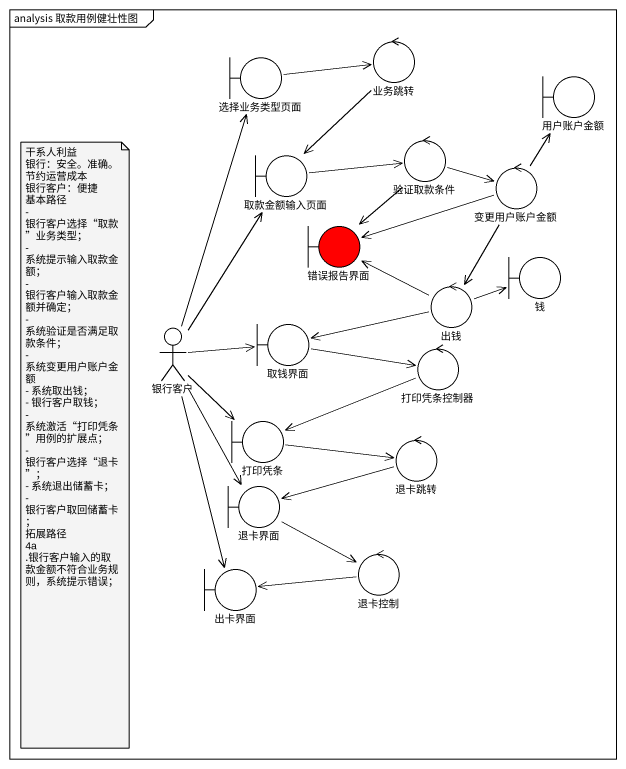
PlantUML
@startuml
mainframe analysis 取款用例健壮性图
boundary 选择业务类型页面
control 业务跳转
boundary 用户账户金额
control 验证取款条件
boundary 取款金额输入页面
control 变更用户账户金额
boundary 错误报告界面 #FF0000
boundary 钱
control 出钱
actor 银行客户
boundary 取钱界面
control 打印凭条控制器
boundary 打印凭条
control 退卡跳转
boundary 退卡界面
boundary 出卡界面
control 退卡控制
选择业务类型页面 -right-> 业务跳转
业务跳转 --> 取款金额输入页面
验证取款条件 -right-> 变更用户账户金额
验证取款条件 --> 错误报告界面
取款金额输入页面 -right-> 验证取款条件
变更用户账户金额 -up-> 用户账户金额
变更用户账户金额 -left-> 错误报告界面
变更用户账户金额 --> 出钱
出钱 -left-> 错误报告界面
出钱 -right-> 钱
出钱 -left-> 取钱界面
银行客户 -up-> 选择业务类型页面
银行客户 -up-> 取款金额输入页面
银行客户 -right-> 取钱界面
银行客户 --> 打印凭条
银行客户 --> 退卡界面
银行客户 --> 出卡界面
取钱界面 -right-> 打印凭条控制器
打印凭条控制器 -left-> 打印凭条
打印凭条 -right-> 退卡跳转
退卡跳转 -left-> 退卡界面
退卡界面 -right-> 退卡控制
退卡控制 -left-> 出卡界面
note as N1
  干系人利益
  银行：安全。准确。节约运营成本
  银行客户：便捷
  基本路径
  - 银行客户选择“取款”业务类型；
  - 系统提示输入取款金额；
  - 银行客户输入取款金额并确定；
  - 系统验证是否满足取款条件；
  - 系统变更用户账户金额
  - 系统取出钱；
  - 银行客户取钱；
  - 系统激活“打印凭条”用例的扩展点；
  - 银行客户选择“退卡”；
  - 系统退出储蓄卡；
  - 银行客户取回储蓄卡；
  拓展路径
  4a .银行客户输入的取款金额不符合业务规则，系统提示错误；
end note
@enduml
